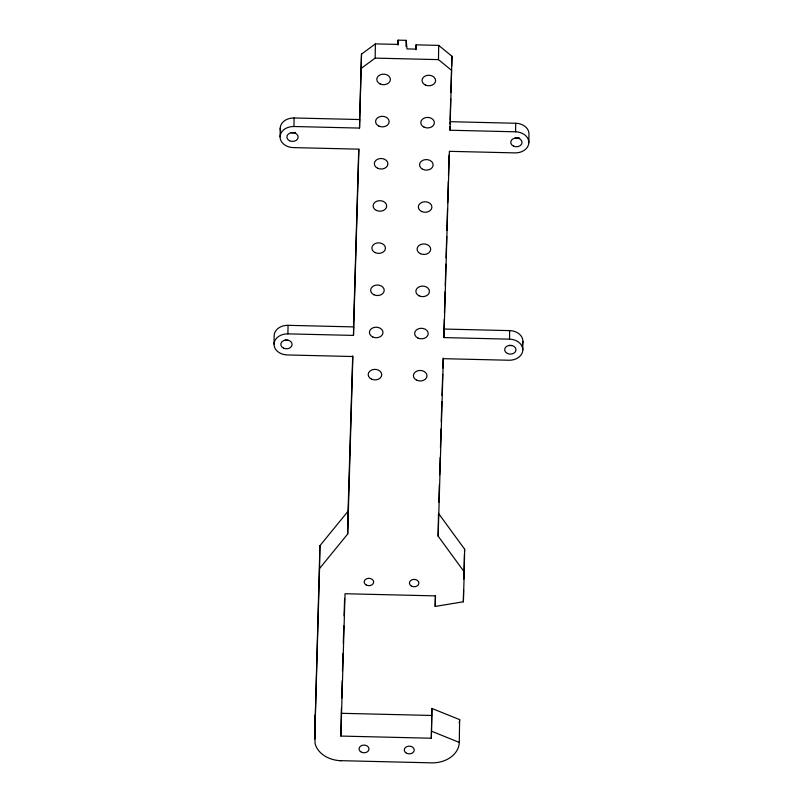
<?xml version="1.0" encoding="UTF-8"?>
<svg xmlns="http://www.w3.org/2000/svg" width="803" height="803" viewBox="0 0 803 803"><rect width="100%" height="100%" fill="white"/><g stroke="black" fill="none" stroke-linecap="round" stroke-linejoin="round"><path stroke-width="1.2" d="M274.034 344.096L274.164 335.554A13.571 10.549 0.9 0 1 288.046 325.335L353.621 326.901L353.491 335.403L287.906 333.877A13.571 10.549 0.9 0 0 274.034 344.096A13.571 10.549 0.9 0 0 287.293 354.956L352.868 356.522L347.689 534.005L319.554 568.504L314.696 738.961L319.905 545.729L348.05 511.23L352.698 355.9M353.491 335.403L358.921 149.167L293.346 147.601A13.571 10.549 0.9 0 1 280.086 136.741L280.217 128.199M287.906 333.877L288.046 325.335M293.958 126.513L294.099 117.981L359.674 119.537L359.543 128.078L293.958 126.513A13.571 10.549 0.9 0 0 280.086 136.741M314.967 715.192L315.047 743.458A27.141 21.099 0.9 0 0 339.789 760.642L431.532 762.85A27.141 21.099 0.9 0 0 459.276 742.414L459.637 719.639L431.904 708.427L431.341 738.228L340.884 736.07L341.395 708.296M319.554 568.504L319.905 545.729M347.689 534.005L348.05 511.23M359.543 128.078L361.511 54.102L375.382 43.884L397.997 44.416L398.067 40.15L406.208 40.341L406.98 48.903L416.024 49.124L416.084 44.848L438.699 45.39L451.959 56.26L449.991 130.237L515.576 131.802A13.571 10.549 0.9 0 1 528.836 142.673A13.571 10.549 0.9 0 1 514.954 152.891L449.379 151.325L443.939 337.591L509.524 339.157A13.571 10.549 0.9 0 1 522.783 350.028A13.571 10.549 0.9 0 1 508.901 360.246L443.326 358.68L438.147 536.163L464.254 571.957L463.381 601.788L435.186 606.436L435.356 595.645M361.28 68.335L375.162 58.117L375.382 43.884M451.738 70.493L438.478 59.623L438.699 45.39M431.341 738.228L431.904 708.427M438.147 536.163L438.498 513.388L464.616 549.182L464.254 571.957M443.939 337.591L444.079 329.049L509.654 330.615A13.571 10.549 0.9 0 1 522.372 344.206M449.991 130.237L450.051 126.583M450.092 124.134L450.132 121.695L515.707 123.26A13.571 10.549 0.9 0 1 528.966 134.131L528.836 142.673M463.381 601.788L463.572 589.803M509.524 339.157L509.654 330.615M515.576 131.802L515.707 123.26M522.783 350.028L522.914 341.486M341.687 698.309L342.188 680.834M342.479 670.846L342.991 653.361M343.282 643.374L343.794 625.898M344.085 615.911L344.597 598.426M340.884 736.07L345.039 593.728L435.497 595.886L435.186 606.436M353.501 328.357L358.73 149.278M359.573 120.47L361.511 54.102M341.074 760.692L339.789 760.642M397.917 45.149L398.067 40.15M406.027 46.594L406.208 40.341M415.944 49.846L416.084 44.848M438.829 502.186L439.341 484.761M439.632 474.804L440.154 457.429M442.674 374.339L442.041 395.498M442.865 368.075L443.156 358.058M443.989 329.26L444.29 319.243M444.471 312.979L445.093 291.69M445.274 285.426L445.896 264.137M446.077 257.873L446.699 236.584M446.88 230.331L447.502 209.041M447.683 202.778L448.305 181.488M448.486 175.225L449.078 155.19M450.102 120.129L450.724 98.839M450.905 92.576L451.527 71.286M451.667 66.278L451.959 56.26M463.743 579.013L464.465 554.15M464.535 551.671L464.616 549.182M440.456 447.522L441.018 428.943M441.248 421.505L441.851 401.691M375.162 58.117L438.478 59.623M341.245 713.295L431.703 715.453M431.542 731.202L459.276 742.414M459.637 719.639A27.141 21.099 0.9 0 1 459.206 722.931M280.598 130.939A13.571 10.549 0.9 0 1 294.099 117.981M519.25 137.704A5.651 4.396 0.9 0 1 514.944 138.046M295.374 132.365A5.651 4.396 0.9 0 1 291.067 132.706M287.946 340.131A5.651 4.396 0.9 0 1 285.015 340.06M511.812 345.471A5.651 4.396 0.9 0 1 508.891 345.4M406.689 753.294A4.979 3.864 0.9 0 0 414.248 750.132A4.979 3.864 0.9 0 0 406.88 746.599A4.979 3.864 0.9 0 0 406.689 753.294M361.46 752.22A4.979 3.864 0.9 0 0 369.019 749.048A4.979 3.864 0.9 0 0 361.661 745.525A4.979 3.864 0.9 0 0 361.46 752.22M411.678 586.21A4.748 3.694 0.9 0 0 418.895 583.189A4.748 3.694 0.9 0 0 411.869 579.816A4.748 3.694 0.9 0 0 411.678 586.21M366.449 585.136A4.748 3.694 0.9 0 0 373.666 582.105A4.748 3.694 0.9 0 0 366.64 578.742A4.748 3.694 0.9 0 0 366.449 585.136M416.677 380.2A6.785 5.27 0.9 0 0 426.985 375.874A6.785 5.27 0.9 0 0 416.938 371.066A6.785 5.27 0.9 0 0 416.677 380.2M372.682 336.949A6.785 5.27 0.9 0 0 382.991 332.623A6.785 5.27 0.9 0 0 372.943 327.815A6.785 5.27 0.9 0 0 372.682 336.949M417.901 338.023A6.785 5.27 0.9 0 0 428.21 333.707A6.785 5.27 0.9 0 0 418.172 328.899A6.785 5.27 0.9 0 0 417.901 338.023M373.907 294.771A6.785 5.27 0.9 0 0 384.215 290.445A6.785 5.27 0.9 0 0 374.178 285.637A6.785 5.27 0.9 0 0 373.907 294.771M419.136 295.855A6.785 5.27 0.9 0 0 429.444 291.529A6.785 5.27 0.9 0 0 419.407 286.721A6.785 5.27 0.9 0 0 419.136 295.855M375.142 252.594A6.785 5.27 0.9 0 0 385.45 248.278A6.785 5.27 0.9 0 0 375.402 243.47A6.785 5.27 0.9 0 0 375.142 252.594M420.37 253.678A6.785 5.27 0.9 0 0 430.679 249.352A6.785 5.27 0.9 0 0 420.631 244.544A6.785 5.27 0.9 0 0 420.37 253.678M376.376 210.426A6.785 5.27 0.9 0 0 386.685 206.1A6.785 5.27 0.9 0 0 376.637 201.292A6.785 5.27 0.9 0 0 376.376 210.426M421.595 211.5A6.785 5.27 0.9 0 0 431.904 207.184A6.785 5.27 0.9 0 0 421.866 202.376A6.785 5.27 0.9 0 0 421.595 211.5M422.83 169.333A6.785 5.27 0.9 0 0 433.138 165.006A6.785 5.27 0.9 0 0 423.101 160.198A6.785 5.27 0.9 0 0 422.83 169.333M377.601 168.249A6.785 5.27 0.9 0 0 387.909 163.922A6.785 5.27 0.9 0 0 377.872 159.114A6.785 5.27 0.9 0 0 377.601 168.249M378.835 126.071A6.785 5.27 0.9 0 0 389.144 121.755A6.785 5.27 0.9 0 0 379.096 116.947A6.785 5.27 0.9 0 0 378.835 126.071M380.06 83.903A6.785 5.27 0.9 0 0 390.378 79.577A6.785 5.27 0.9 0 0 380.331 74.769A6.785 5.27 0.9 0 0 380.06 83.903M425.289 84.977A6.785 5.27 0.9 0 0 435.597 80.661A6.785 5.27 0.9 0 0 425.56 75.853A6.785 5.27 0.9 0 0 425.289 84.977M424.064 127.155A6.785 5.27 0.9 0 0 434.373 122.829A6.785 5.27 0.9 0 0 424.325 118.021A6.785 5.27 0.9 0 0 424.064 127.155M289.582 140.766A5.651 4.396 0.9 0 0 298.174 137.172A5.651 4.396 0.9 0 0 289.803 133.157A5.651 4.396 0.9 0 0 289.582 140.766M283.529 348.131A5.651 4.396 0.9 0 0 292.121 344.527A5.651 4.396 0.9 0 0 283.75 340.522A5.651 4.396 0.9 0 0 283.529 348.131M507.406 353.471A5.651 4.396 0.9 0 0 515.998 349.867A5.651 4.396 0.9 0 0 507.626 345.852A5.651 4.396 0.9 0 0 507.406 353.471M513.458 146.106A5.651 4.396 0.9 0 0 522.05 142.512A5.651 4.396 0.9 0 0 513.679 138.497A5.651 4.396 0.9 0 0 513.458 146.106M371.448 379.116A6.785 5.27 0.9 0 0 381.756 374.8A6.785 5.27 0.9 0 0 371.709 369.992A6.785 5.27 0.9 0 0 371.448 379.116"/></g></svg>
